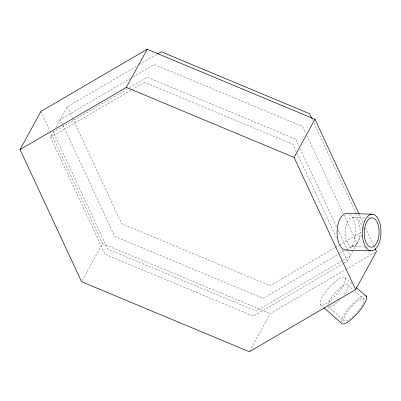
<?xml version="1.0" encoding="UTF-8"?>
<svg xmlns="http://www.w3.org/2000/svg" width="401" height="401" viewBox="0 0 401 401"><rect width="100%" height="100%" fill="white"/><g stroke="black" fill="none" stroke-linecap="round" stroke-linejoin="round"><path stroke-width="0.3" stroke-dasharray="2 1.5" d="M343.582 263.387L253.382 316.143L104.982 254.199L50.561 137.282L54.235 130.571M55.879 127.573L67.268 106.766L136.947 66.01M82.17 280.63L102.461 243.572L50.175 131.247M249.648 351.206L270.234 313.602L345.356 269.662M344.123 263.071L347.361 261.176L361.702 234.986M139.643 64.431L156.931 54.32M130.52 78.411L60.31 119.483L114.726 236.395L263.131 298.339L339.286 253.798M133.222 76.832L154.29 64.511L302.69 126.455L305.858 133.267M127.343 88.917L53.348 132.195L107.769 249.111L256.169 311.056L350.148 256.089L337.732 229.412M129.503 87.654L147.327 77.228L295.727 139.172L299.161 146.55M50.561 137.282L131.037 90.21M131.578 89.894L144.54 82.315L292.941 144.26L296.113 151.072M334.905 247.713L270.089 285.627L121.688 223.678L72.551 118.115M335.447 247.397L338.685 245.502M339.226 245.186L361.371 232.234M339.822 253.482L345.767 250.003M346.309 249.688L357.111 243.372L343.371 213.858M345.893 269.347L374.87 252.399M353.151 217.347A14.647 7.408 -88.4 0 1 358.875 239.552A14.647 7.408 -88.4 0 1 346.053 239.061A14.647 7.408 -88.4 0 1 353.151 217.347L365.396 217.703M367.847 217.773L369.682 217.823M352.233 246.625L365.095 246.996M365.707 247.016L368.158 247.086M102.461 243.572L270.234 313.602M345.146 277.748L352.053 283.838M347.933 285.116L353.07 289.652M354.94 291.296L363.817 299.126M328.078 306.489L343.963 320.499M320.274 304.519L323.497 307.361M359.316 214.585L363.015 222.525M365.391 227.633L373.577 245.217M373.842 245.788L374.895 248.054M312.028 118.846L312.82 120.551M313.878 122.821L355.882 213.061M356.143 213.628L362.484 227.252M362.75 227.818L363.542 229.522M306.915 135.538L343.106 213.292M300.219 148.821L337.467 228.846M297.171 153.337L336.795 238.47M342.078 249.823L347.361 261.176M67.268 106.766L72.29 117.548M40.937 111.393L49.914 130.681M349.772 214.475A18.346 9.278 -88.4 0 1 355.617 232.635A18.346 9.278 -88.4 0 1 348.213 249.612M355.958 313.482A14.647 3.995 -48.6 0 1 344.183 317.442A14.647 3.995 -48.6 0 1 361.111 298.845A14.647 3.995 -48.6 0 1 356.695 312.675M341.211 321.552A18.346 5.007 -48.6 0 1 351.301 305.216L354.609 301.908A18.346 5.007 -48.6 0 1 363.366 295.923M327.883 305.176A14.647 3.995 -48.6 0 1 343.186 285.878A14.647 3.995 -48.6 0 1 343.341 295.597M339.642 299.933A14.647 3.995 -48.6 0 1 328.95 307.076M333.426 283.226L330.118 286.535A18.346 5.007 -48.6 0 0 320.043 303.803A18.346 5.007 -48.6 0 0 331.993 299.036L335.301 295.732A18.346 5.007 -48.6 0 0 345.376 278.459A18.346 5.007 -48.6 0 0 333.426 283.226"/><path stroke-width="0.6" d="M375.161 248.62L376.479 251.457L355.597 289.607L249.347 351.752L81.573 281.718L20.05 149.543L40.937 111.393L147.182 49.248L314.955 119.282L359.055 214.019M20.05 149.543L126.3 87.398L147.182 49.248M355.597 289.607L294.073 157.428L314.955 119.282M157.468 54.005L161.252 51.794L309.652 113.739L311.762 118.28M372.248 214.194L346.935 213.467A18.346 9.278 -88.4 0 0 337.246 229.061A18.346 9.278 -88.4 0 0 343.411 249.427L345.792 250.144L371.105 250.871A18.346 9.278 -88.4 0 0 380.795 235.282A18.346 9.278 -88.4 0 0 374.629 214.911L372.248 214.194A18.346 9.278 -88.4 0 0 362.559 229.788A18.346 9.278 -88.4 0 0 368.725 250.154L371.105 250.871M126.3 87.398L294.073 157.428M356.198 287.492L366.329 296.424M323.958 307.767L341.457 323.196A18.346 5.007 -48.6 0 0 353.176 317.717L356.479 314.409A18.346 5.007 -48.6 0 0 365.687 295.833M377.857 240.099A14.647 7.408 -88.4 0 0 372.133 217.893A14.647 7.408 -88.4 0 0 365.035 239.608A14.647 7.408 -88.4 0 0 377.857 240.099"/></g></svg>
